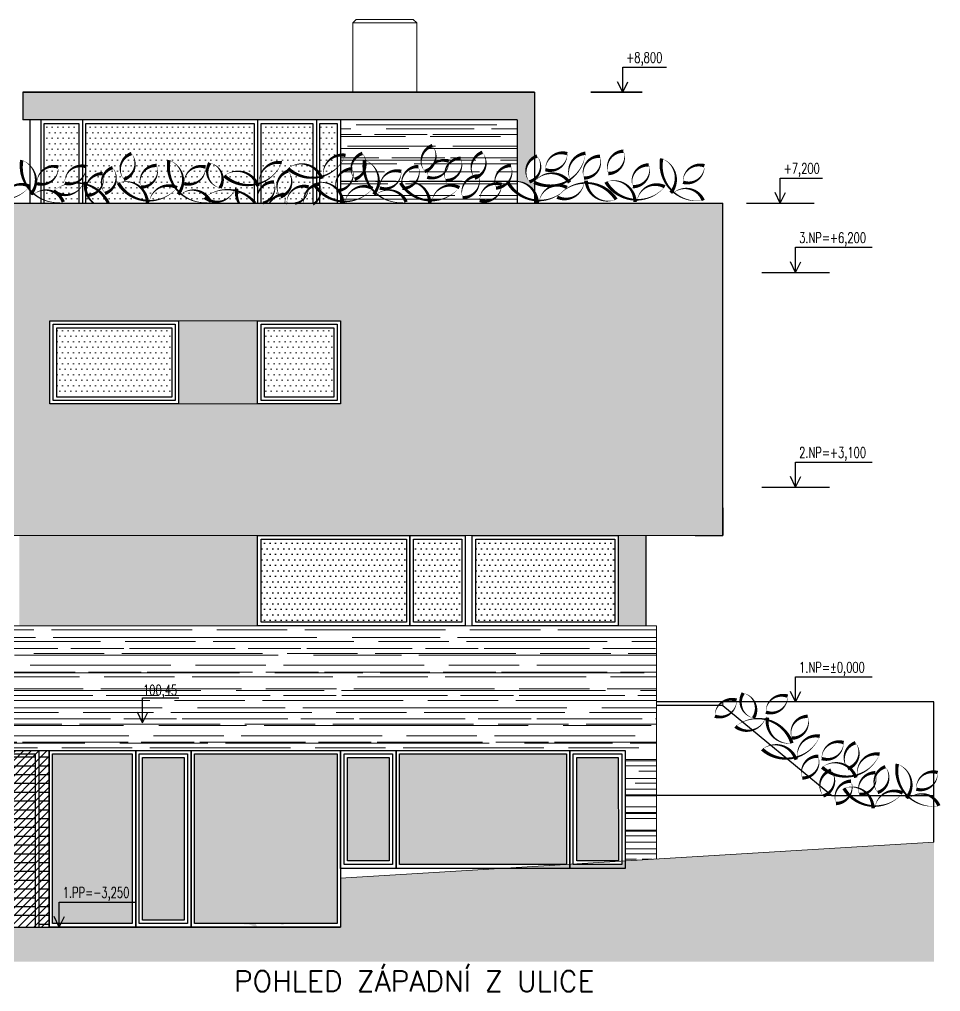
# Model space of a CAD drawing. Header units: metres. Extents: x -442 to 316, y -503 to 125.
# Drawn here: x 108.95 to 122.26, y -82.08 to -68.05 of the extents above; entities that cross this region are included whole.
import ezdxf

# ---------------------------------------------------------------- set-up
doc = ezdxf.new("R2010")
doc.units = ezdxf.units.M
for name, color, linetype in [('FIGURE_SAGOME', 252, 'Continuous'), ('popis', 6, 'Continuous'), ('SRAFA', 251, 'Continuous'), ('srafa zdivo', 251, 'Continuous'), ('SRAFY', 3, 'Continuous'), ('zariz.predmety', 203, 'Continuous'), ('ZDIVO', 1, 'Continuous')]:
    doc.layers.add(name, color=color, linetype=linetype)
doc.layers.add('Standard', color=7, linetype='Continuous', lineweight=25)
doc.styles.add('ROMANS', font='romans.shx', dxfattribs={"width": 0.7})
pattern_1 = [(0, (252.01669, 140.37675), (0, 0.127), [])]

msp = doc.modelspace()

# ---------------------------------------------------------------- hatches: boundary and pattern name
at = {"layer": 'FIGURE_SAGOME', "linetype": 'Continuous'}
h = msp.add_hatch(color=256, dxfattribs=at)
h.paths.add_polyline_path([(112.428611, -80.289448), (112.409734, -80.253464), (112.389936, -80.26965), (112.376406, -80.288563), (112.369216, -80.309247), (112.365604, -80.332657), (112.36741, -80.38125), (112.378212, -80.433456), (112.390821, -80.488353), (112.398011, -80.544135), (112.394434, -80.598147), (112.373714, -80.649431), (112.362027, -80.771834), (112.344035, -80.89962), (112.339537, -80.963549), (112.343114, -81.025635), (112.357529, -81.085031), (112.369216, -81.113825), (112.385402, -81.141734), (112.344035, -81.144426), (112.304438, -81.129125), (112.260343, -81.11471), (112.23424, -81.112939), (112.205411, -81.118323), (112.038028, -80.265152), (112.02634, -80.233666), (112.008348, -80.208484), (111.980439, -80.187765), (111.941728, -80.169773), (111.869759, -80.193184), (111.861649, -80.207563), (111.84752, -80.243655), (111.809443, -80.253464), (111.844542, -80.102267), (111.867953, -80.02488), (111.896747, -79.949264), (111.930925, -79.875489), (111.971443, -79.806177), (112.01915, -79.743205), (112.073126, -79.689193), (112.117221, -79.67028), (112.169426, -79.641486), (112.169426, -79.402099), (112.218019, -79.365194), (112.252233, -79.386799), (112.269339, -79.416514), (112.272916, -79.451613), (112.269339, -79.49121), (112.254924, -79.574901), (112.254924, -79.615383), (112.265727, -79.653209), (112.301711, -79.665782), (112.331426, -79.68381), (112.375521, -79.731482), (112.412426, -79.788185), (112.458327, -79.845774), (112.517722, -79.800794), (112.5672, -79.742284), (112.600492, -79.671201), (112.613101, -79.592893), (112.613101, -79.567711), (112.606797, -79.546992), (112.578923, -79.512814), (112.54471, -79.482214), (112.518607, -79.448886), (112.542018, -79.353506), (112.613101, -79.341819), (112.634706, -79.367921), (112.650006, -79.406597), (112.664421, -79.451613), (112.68599, -79.498399), (112.769717, -79.545186), (112.829997, -79.517312), (112.884895, -79.482214), (112.933487, -79.433621), (112.973084, -79.365194), (112.977582, -79.318408), (112.974005, -79.271621), (112.957784, -79.175321), (112.951479, -79.126729), (112.951479, -79.079907), (112.961396, -79.034926), (112.985693, -78.993523), (113.014487, -79.1591), (113.026175, -79.242827), (113.030673, -79.327404), (113.024404, -79.411095), (113.005491, -79.493901), (112.969507, -79.574901), (112.913689, -79.653209), (113.081993, -80.122065), (113.0334, -80.145476), (113.009989, -81.045434), (112.926298, -81.058042), (112.902001, -80.398357), (112.853408, -80.373175), (112.829997, -80.385748), (112.769717, -81.118323), (112.745846, -81.120715), (112.68599, -81.093141), (112.721089, -80.860023), (112.732812, -80.614333), (112.727393, -80.488353), (112.71482, -80.362373), (112.692294, -80.235472), (112.661694, -80.109457), (112.659923, -80.057287), (112.650891, -79.998777), (112.64101, -79.969983), (112.626595, -79.94388), (112.605026, -79.92139), (112.578002, -79.905169), (112.505999, -79.929465), (112.496117, -79.935769), (112.4862, -79.951991), (112.458327, -80.001469), (112.472706, -80.091465), (112.479931, -80.18146), (112.476319, -80.271456), (112.458327, -80.361452), (112.444833, -80.346152), (112.437607, -80.32097)])
h.paths.add_polyline_path([(112.265727, -80.578348), (112.28641, -80.601759), (112.297213, -80.635937), (112.301711, -80.721435), (112.296327, -80.791632), (112.294521, -80.860944), (112.290023, -80.932027), (112.278335, -81.009414), (112.218019, -80.578348), (112.242316, -80.56574)], flags=16)
at = {"layer": 'SRAFA', "linetype": 'Continuous'}
h = msp.add_hatch(dxfattribs=at)
h.set_pattern_fill('LINE,_O', color=256, scale=0.04)
h.set_pattern_definition(pattern_1)
h.paths.add_polyline_path([(103.583033, -78.654917), (103.583033, -81.049402), (109.183033, -81.049402), (109.183033, -78.654917)])
h = msp.add_hatch(dxfattribs=at)
h.set_pattern_fill('LINE,_O', color=256, scale=0.04)
h.set_pattern_definition(pattern_1)
h.paths.add_polyline_path([(109.383033, -78.604917), (109.233033, -78.604917), (109.233033, -81.154917), (109.383033, -81.154917)])
for points in [[(117.703033, -80.199957), (117.703033, -80.308262), (116.903033, -80.308262), (115.91854, -80.308262), (113.593033, -80.449402), (113.593033, -80.654917), (122.160874, -80.654917), (122.160874, -80.449402), (122.160874, -79.929402)], [(116.903033, -80.248511), (116.853519, -80.251516), (116.853519, -80.252903), (116.83066, -80.252903), (115.91854, -80.308262), (116.903033, -80.308262)], [(117.703033, -80.199957), (117.653507, -80.202963), (117.653522, -80.252903), (116.953033, -80.252903), (116.953033, -80.245476), (116.903033, -80.248511), (116.903033, -80.308262), (117.703033, -80.308262)], [(122.160874, -80.654917), (113.593033, -80.654917), (113.593033, -81.154917), (103.143033, -81.154917), (103.143033, -80.654917), (100.637587, -80.654917), (100.637587, -81.654972), (122.160874, -81.654972)]]:
    msp.add_hatch(color=256, dxfattribs=at).paths.add_polyline_path(points)
at = {"layer": 'SRAFY', "linetype": 'Continuous', "lineweight": 0}
for points in [[(116.393096, -69.104917), (109.003096, -69.104917), (109.003096, -69.504917), (112.393096, -69.504917), (113.243096, -69.504917), (116.143096, -69.504917), (116.143096, -70.392279, -0.253160298), (116.393096, -70.552116), (116.393096, -70.409013, -0.003121815), (116.387214, -70.406259, -0.007979701), (116.393096, -70.398231), (116.393096, -70.359522, -0.088435865), (116.319935, -70.39943, -0.467275784), (116.393096, -70.042604)], [(112.3929, -72.404917), (111.2529, -72.404917), (111.2529, -73.604917), (112.3929, -73.604917)], [(108.953033, -75.504917), (108.953033, -76.804917), (112.393033, -76.804917), (112.393033, -75.504917)], [(118.003033, -75.504917), (117.603033, -75.504917), (117.603033, -76.804917), (118.003033, -76.804917)]]:
    msp.add_hatch(color=252, dxfattribs=at).paths.add_polyline_path(points)
h = msp.add_hatch(dxfattribs=at)
h.set_pattern_fill('DOTS', color=256, scale=0.05, style=0)
h.set_pattern_definition([(0, (0.01006, 3e-14), (0.0396875, 0.079375), [0, -0.079375])])
h.paths.add_polyline_path([(109.813096, -69.554917), (109.313033, -69.554917), (109.313033, -70.704917), (109.813096, -70.704917)])
h = msp.add_hatch(dxfattribs=at)
h.set_pattern_fill('DOTS', color=256, scale=0.05, style=0)
h.paths.add_polyline_path([(112.343096, -69.554917), (109.903033, -69.554917), (109.903033, -70.704917), (112.343096, -70.704917)])
h = msp.add_hatch(dxfattribs=at)
h.set_pattern_fill('DOTS', color=256, scale=0.05, style=0)
h.paths.add_polyline_path([(113.193096, -69.554917), (112.443034, -69.554917), (112.443034, -70.704917), (113.193096, -70.704917)])
h = msp.add_hatch(dxfattribs=at)
h.set_pattern_fill('DOTS', color=256, scale=0.05, style=0)
h.paths.add_polyline_path([(113.543033, -69.554917), (113.293033, -69.554917), (113.293033, -70.704917), (113.543033, -70.704917)])
h = msp.add_hatch(dxfattribs=at)
h.set_pattern_fill('AR-RROOF', color=256, scale=0.01, style=0)
h.set_pattern_definition([(0, (0, 217.64193), (0.5588, 0.254), [3.81, -0.508, 1.27, -0.254]), (0, (0.33782, 217.76893), (-0.254, 0.33782), [0.762, -0.08382, 1.524, -0.1905]), (0, (0.127, 217.85783), (1.3208, 0.17018), [2.032, -0.3556, 1.016, -0.254])])
h.paths.add_polyline_path([(113.593033, -69.504917), (116.143096, -69.504917), (116.143096, -70.704917), (113.593033, -70.704917)])
h = msp.add_hatch(dxfattribs=at)
h.set_pattern_fill('DOTS', color=256, scale=0.05, style=0)
h.set_pattern_definition([(0, (40.16283, -124.220385), (0.0396875, 0.079375), [0, -0.079375])])
h.paths.add_polyline_path([(109.493033, -72.504917), (109.493033, -73.504917), (111.1529, -73.504917), (111.1529, -72.504917)])
h = msp.add_hatch(dxfattribs=at)
h.set_pattern_fill('DOTS', color=256, scale=0.05, style=0)
h.set_pattern_definition([(0, (42.50283, -124.220385), (0.0396875, 0.079375), [0, -0.079375])])
h.paths.add_polyline_path([(112.4929, -73.504917), (113.4929, -73.504917), (113.4929, -72.504917), (112.4929, -72.504917)])
at = {"layer": 'SRAFY', "linetype": 'Continuous'}
h = msp.add_hatch(dxfattribs=at)
h.set_pattern_fill('DOTS', color=256, scale=0.05, style=0)
h.set_pattern_definition([(0, (222.03104, 140.12675), (0.0396875, 0.079375), [0, -0.079375])])
h.paths.add_polyline_path([(112.443033, -76.754917), (114.543033, -76.754917), (114.543033, -75.554917), (112.443033, -75.554917)])
h.paths.add_polyline_path([(114.643033, -76.754917), (115.343033, -76.754917), (115.343033, -75.554917), (114.643033, -75.554917)])
h.paths.add_polyline_path([(115.543033, -76.754917), (117.553033, -76.754917), (117.553033, -75.554917), (115.543033, -75.554917)])
at = {"layer": 'SRAFY', "linetype": 'Continuous', "lineweight": 0}
h = msp.add_hatch(dxfattribs=at)
h.set_pattern_fill('AR-RROOF', color=256, scale=0.01, style=0)
h.set_pattern_definition([(0, (116.50168, -124.22038), (0.5588, 0.254), [3.81, -0.508, 1.27, -0.254]), (0, (116.8395, -124.0934), (-0.254, 0.33782), [0.762, -0.08382, 1.524, -0.1905]), (0, (116.62868, -124.00448), (1.3208, 0.17018), [2.032, -0.3556, 1.016, -0.254])])
h.paths.add_polyline_path([(103.383033, -76.804917), (103.143033, -76.804917), (103.143033, -80.649402), (103.143033, -81.154917), (103.533033, -81.154917), (103.533033, -78.604917), (117.703033, -78.604917), (117.703033, -80.199957), (118.153033, -80.172646), (118.153033, -76.804917), (118.003033, -76.804917), (117.603033, -76.804917), (115.493033, -76.804917), (115.393033, -76.804917), (114.593033, -76.804917), (112.393033, -76.804917)])
h.paths.add_polyline_path([(110.700431, -77.621224), (111.280431, -77.621224), (111.280431, -77.874795), (110.700431, -77.874795)], flags=24)
at = {"layer": 'SRAFY', "linetype": 'Continuous'}
h = msp.add_hatch(dxfattribs=at)
h.set_pattern_fill('DOTS', color=256, scale=0.05, style=0)
h.set_pattern_definition([(0, (252.01669, 139.97675), (0.0396875, 0.079375), [0, -0.079375])])
h.paths.add_polyline_path([(109.433033, -78.654917), (110.583033, -78.654917), (110.583033, -81.104917), (109.433033, -81.104917)])
h.paths.add_polyline_path([(110.733033, -78.704917), (111.333033, -78.704917), (111.334009, -81.054917), (110.732493, -81.054917)])
h.paths.add_polyline_path([(111.483033, -78.654917), (113.543033, -78.654917), (113.543522, -81.104917), (111.482493, -81.104917)])
h.paths.add_polyline_path([(113.693033, -78.704917), (114.293033, -78.704917), (114.294011, -80.197544), (113.693033, -80.197544)])
h.paths.add_polyline_path([(114.443033, -78.654917), (116.853033, -78.654917), (116.853519, -80.252903), (114.442493, -80.252958)])
h.paths.add_polyline_path([(117.003033, -78.704917), (117.603033, -78.704917), (117.604004, -80.197544), (117.003033, -80.197544)])
at = {"layer": 'ZDIVO', "linetype": 'Continuous', "lineweight": 0}
h = msp.add_hatch(color=35, dxfattribs=at)
h.paths.add_polyline_path([(108.143033, -70.704917), (119.113033, -70.704917), (119.113033, -75.504917), (108.143033, -75.504917)])
h.paths.add_polyline_path([(109.393033, -72.404917), (113.5929, -72.404917), (113.5929, -73.604917), (109.393033, -73.604917)], flags=16)
h = msp.add_hatch(dxfattribs=at)
h.set_pattern_fill('ANSI31', color=256, scale=0.025, style=0)
h.set_pattern_definition([(45, (222.03104, 140.37675), (-0.0561266, 0.0561266), [])])
h.paths.add_polyline_path([(109.383033, -78.604917), (103.533033, -78.604917), (103.533033, -81.154917), (109.383033, -81.154917)])

# ---------------------------------------------------------------- linework, layer by layer
at = {"layer": 'SRAFA', "linetype": 'Continuous', "lineweight": 0, "ltscale": 20}
for p, q in [((113.769208, -68.104917), (113.819208, -68.054917)), ((113.769208, -68.104917), (113.769208, -69.104917)), ((114.691526, -68.104917), (113.769208, -68.104917)), ((114.641526, -68.054917), (113.819208, -68.054917)), ((114.332514, -68.104917), (113.819208, -68.104917)), ((114.641526, -68.104917), (114.441526, -68.104917)), ((114.641526, -68.054917), (114.691526, -68.104917)), ((114.691526, -68.104917), (114.691526, -69.104917)), ((119.113033, -77.954917), (119.113033, -77.904917))]:
    msp.add_line(p, q, dxfattribs=at)
at = {"layer": 'srafa zdivo', "color": 8, "linetype": 'Continuous', "lineweight": 0}
for p, q in [((115.393033, -75.504917), (115.493033, -75.504917)), ((115.393033, -76.804917), (115.493033, -76.804917))]:
    msp.add_line(p, q, dxfattribs=at)
at = {"layer": 'SRAFY', "linetype": 'Continuous'}
for p, q in [((117.66747, -69.104917), (117.66747, -68.743764)), ((117.66747, -68.743764), (118.298596, -68.743764)), ((117.66747, -69.104917), (117.592969, -68.953683)), ((117.66747, -69.104917), (117.741972, -68.953683)), ((109.003096, -69.104917), (115.193033, -69.104917)), ((109.003096, -69.104917), (109.003096, -69.504917)), ((115.193033, -69.104917), (116.393096, -69.104917)), ((116.393096, -69.104917), (116.393096, -70.704917)), ((117.206104, -69.104917), (117.947451, -69.104917)), ((112.393096, -69.504917), (109.003096, -69.504917)), ((109.103096, -69.504917), (109.103096, -70.704917)), ((109.263096, -69.504917), (109.263096, -70.704917)), ((109.863096, -69.504917), (109.863096, -70.704917)), ((109.863096, -69.504917), (109.863096, -70.704917)), ((112.393034, -69.504917), (112.393034, -70.704917)), ((113.243096, -69.504917), (112.393034, -69.504917)), ((116.143096, -69.504917), (113.243033, -69.504917)), ((113.243096, -69.504917), (113.243096, -70.704917)), ((113.593033, -69.504917), (113.593033, -70.704917)), ((116.143096, -69.504917), (116.143096, -70.704917)), ((119.942211, -70.704917), (119.942211, -70.343764)), ((119.942211, -70.343764), (120.553826, -70.343764)), ((119.942211, -70.704917), (119.867709, -70.553683)), ((119.942211, -70.704917), (120.016712, -70.553683)), ((108.143033, -70.704917), (119.113033, -70.704917)), ((119.452388, -70.704917), (120.432034, -70.704917)), ((120.164493, -71.704917), (120.164493, -71.343764)), ((120.164493, -71.343764), (121.267771, -71.343764)), ((120.164493, -71.704917), (120.089991, -71.553683)), ((120.164493, -71.704917), (120.238995, -71.553683)), ((119.67467, -71.704917), (120.654316, -71.704917)), ((120.164493, -74.804917), (120.164493, -74.443764)), ((120.164493, -74.443764), (121.267771, -74.443764)), ((120.164493, -74.804917), (120.089991, -74.653683)), ((120.164493, -74.804917), (120.238995, -74.653683)), ((119.67467, -74.804917), (120.654316, -74.804917)), ((119.113033, -75.104917), (119.113033, -75.504917)), ((118.003033, -75.504917), (118.003033, -76.804917)), ((120.164493, -77.904917), (120.164493, -77.543764)), ((120.164493, -77.543764), (121.267771, -77.543764)), ((110.731829, -78.204917), (110.731829, -77.846488)), ((110.731829, -77.846488), (111.257544, -77.846488)), ((120.164493, -77.904917), (120.089991, -77.753683)), ((120.164493, -77.904917), (120.238995, -77.753683)), ((122.160874, -77.904917), (118.153033, -77.904917)), ((119.113033, -77.954917), (118.153033, -77.954917)), ((119.113033, -77.954917), (120.689037, -79.254917)), ((122.160874, -79.929402), (122.160874, -77.904917)), ((110.731829, -78.204917), (110.657328, -78.053683)), ((110.731829, -78.204917), (110.806331, -78.053683)), ((103.533033, -78.604917), (117.703033, -78.604917)), ((103.583033, -78.654917), (109.183033, -78.654917)), ((109.183033, -78.654917), (109.183033, -81.154917)), ((109.233033, -78.604917), (109.233033, -81.154917)), ((109.383033, -78.604917), (109.383033, -81.154917)), ((117.703033, -78.604917), (117.703033, -80.305052)), ((120.689037, -79.254917), (118.153033, -79.254917)), ((120.689037, -79.254917), (122.160874, -79.254917)), ((109.529071, -81.154917), (109.529071, -80.793764)), ((109.529071, -80.793764), (110.632349, -80.793764)), ((109.529071, -81.154917), (109.454569, -81.003683)), ((109.529071, -81.154917), (109.603573, -81.003683))]:
    msp.add_line(p, q, dxfattribs=at)
at = {"layer": 'SRAFY', "linetype": 'Continuous', "lineweight": 0}
for p, q in [((115.193033, -70.704917), (108.143033, -70.704917)), ((108.369677, -75.504917), (119.113033, -75.504917))]:
    msp.add_line(p, q, dxfattribs=at)
at = {"layer": 'SRAFY', "color": 252, "linetype": 'Continuous', "lineweight": 0}
for p, q in [((111.2529, -72.404917), (112.3929, -72.404917)), ((112.3929, -73.604917), (111.2529, -73.604917))]:
    msp.add_line(p, q, dxfattribs=at)
at = {"layer": 'SRAFY', "linetype": 'Continuous'}
for points in [[(116.393096, -69.104917), (109.003096, -69.104917)], [(117.947451, -69.104917), (117.206104, -69.104917)], [(109.313033, -70.704917), (109.313033, -69.554917), (109.813096, -69.554917), (109.813096, -70.704917)], [(112.393096, -69.504917), (109.863096, -69.504917)], [(109.913096, -70.704917), (109.913096, -69.554917), (112.343096, -69.554917), (112.343096, -70.704917)], [(113.243096, -69.504917), (112.393034, -69.504917)], [(112.443034, -70.704917), (112.443034, -69.554917), (113.193096, -69.554917), (113.193096, -70.704917)], [(113.593033, -69.504917), (113.243033, -69.504917)], [(113.293033, -70.704917), (113.293033, -69.554917), (113.543033, -69.554917), (113.543033, -70.704917)], [(118.713033, -75.504917), (119.113033, -75.504917), (119.113033, -70.704917)], [(109.443033, -73.554917), (109.443033, -72.454917), (111.2029, -72.454917), (111.2029, -73.554917), (109.443033, -73.554917)], [(109.493033, -73.504917), (109.493033, -72.504917), (111.1529, -72.504917), (111.1529, -73.504917), (109.493033, -73.504917)], [(112.4429, -73.554917), (112.4429, -72.454917), (113.5429, -72.454917), (113.5429, -73.554917), (112.4429, -73.554917)], [(112.4929, -73.504917), (112.4929, -72.504917), (113.4929, -72.504917), (113.4929, -73.504917), (112.4929, -73.504917)]]:
    msp.add_lwpolyline(points, dxfattribs=at)
for points in [[(109.393033, -73.604917), (109.393033, -72.404917), (111.2529, -72.404917), (111.2529, -73.604917)], [(112.3929, -73.604917), (112.3929, -72.404917), (113.5929, -72.404917), (113.5929, -73.604917)], [(112.393033, -75.504917), (114.593033, -75.504917), (114.593033, -76.804917), (112.393033, -76.804917)], [(112.443033, -75.554917), (114.543033, -75.554917), (114.543033, -76.754917), (112.443033, -76.754917)], [(114.593033, -75.504917), (115.393033, -75.504917), (115.393033, -76.804917), (114.593033, -76.804917)], [(114.643033, -75.554917), (115.343033, -75.554917), (115.343033, -76.754917), (114.643033, -76.754917)], [(115.493033, -75.504917), (117.603033, -75.504917), (117.603033, -76.804917), (115.493033, -76.804917)], [(115.543033, -75.554917), (117.553033, -75.554917), (117.553033, -76.754917), (115.543033, -76.754917)], [(109.383033, -78.604917), (110.633033, -78.604917), (110.633033, -81.154917), (109.383033, -81.154917)], [(109.433033, -78.654917), (110.583033, -78.654917), (110.583033, -81.104917), (109.433033, -81.104917)], [(110.633033, -78.604917), (111.433033, -78.604917), (111.433033, -81.154917), (110.633033, -81.154917)], [(110.683033, -78.654917), (111.383033, -78.654917), (111.383522, -81.104917), (110.683033, -81.104917)], [(110.733033, -78.704917), (111.333033, -78.704917), (111.334009, -81.054917), (110.732493, -81.054917)], [(111.433033, -78.604917), (113.593033, -78.604917), (113.593033, -81.154917), (111.433033, -81.154917)], [(111.483033, -78.654917), (113.543033, -78.654917), (113.543522, -81.104917), (111.482493, -81.104917)], [(113.593033, -78.604917), (114.393033, -78.604917), (114.393033, -80.308262), (113.593033, -80.308262)], [(113.643033, -78.654917), (114.343033, -78.654917), (114.343522, -80.252903), (113.643033, -80.252903)], [(113.693033, -78.704917), (114.293033, -78.704917), (114.294011, -80.197544), (113.693033, -80.197544)], [(114.393033, -78.604917), (116.903033, -78.604917), (116.903033, -80.308262), (114.393033, -80.308262)], [(114.443033, -78.654917), (116.853033, -78.654917), (116.853519, -80.252903), (114.442493, -80.252958)], [(116.903033, -78.604917), (117.703033, -78.604917), (117.703033, -80.308262), (116.903033, -80.308262)], [(116.953033, -78.654917), (117.653033, -78.654917), (117.653522, -80.252903), (116.953033, -80.252903)], [(117.003033, -78.704917), (117.603033, -78.704917), (117.604004, -80.197544), (117.003033, -80.197544)]]:
    msp.add_lwpolyline(points, close=True, dxfattribs=at)
at = {"layer": 'zariz.predmety', "color": 253, "linetype": 'Continuous', "ltscale": 0.001}
for points in [[(114.80774, -70.248826, 0, 0, -0.520567051), (114.80774, -70.248826, 0, 0.05, -0.520567051), (114.91819, -69.875854, 0, 0.05, -0.520567051), (114.80774, -70.248826, 0.05, 0.05, 0)], [(110.462096, -70.363465, 0, 0, -0.520567051), (110.462096, -70.363465, 0, 0.05, -0.520567051), (110.572546, -69.990493, 0, 0.05, -0.520567051), (110.462096, -70.363465, 0.05, 0.05, 0)], [(112.832659, -70.20525, 0, 0, -0.520567051), (112.832659, -70.20525, 0, 0.05, -0.520567051), (113.321022, -70.355081, 0, 0.05, -0.520567051), (113.344123, -70.333401, 0, 0.05, -0.520567051), (113.663495, -70.016306, 0, 0.05, -0.520567051), (112.832659, -70.20525, 0.05, 0.05, 0)], [(113.796526, -70.361182, 0, 0, -0.520567051), (113.796526, -70.361182, 0, 0.05, -0.520567051), (113.906975, -69.98821, 0, 0.05, -0.520567051), (113.796526, -70.361182, 0.05, 0.05, 0)], [(115.530319, -70.34574, 0, 0, -0.520567051), (115.530319, -70.34574, 0, 0.05, -0.520567051), (115.640769, -69.972767, 0, 0.05, -0.520567051), (115.530319, -70.34574, 0.05, 0.05, 0)], [(116.319935, -70.39943, 0, 0, -0.520567051), (116.319935, -70.39943, 0, 0.05, -0.520567051), (116.430385, -70.026458, 0, 0.05, -0.520567051), (116.319935, -70.39943, 0.05, 0.05, 0)], [(116.387214, -70.406259, 0, 0, -0.520567051), (116.387214, -70.406259, 0, 0.05, -0.520567051), (116.898037, -70.409061, 0, 0.05, -0.520567051), (116.913914, -70.381645, 0, 0.05, -0.520567051), (117.128406, -69.985994, 0, 0.05, -0.520567051), (116.387214, -70.406259, 0.05, 0.05, 0)], [(116.551491, -70.222777, 0, 0, -0.520567051), (116.551491, -70.222777, 0, 0.05, -0.520567051), (116.864964, -69.992468, 0, 0.05, -0.520567051), (116.551491, -70.222777, 0.05, 0.05, 0)], [(117.107022, -70.343703, 0, 0, -0.520567051), (117.107022, -70.343703, 0, 0.05, -0.520567051), (117.336967, -70.029963, 0, 0.05, -0.520567051), (117.107022, -70.343703, 0.05, 0.05, 0)], [(117.460574, -70.279084, 0, 0, -0.520567051), (117.460574, -70.279084, 0, 0.05, -0.520567051), (117.677825, -69.956424, 0, 0.05, -0.520567051), (117.460574, -70.279084, 0.05, 0.05, 0)], [(108.987746, -70.085139, 0, 0, -0.520567051), (108.987746, -70.085139, 0, 0.05, -0.520567051), (109.11907, -70.5788, 0, 0.05, -0.520567051), (109.149692, -70.586928, 0, 0.05, -0.520567051), (109.58776, -70.690095, 0, 0.05, -0.520567051), (108.987746, -70.085139, 0.05, 0.05, 0)], [(109.207945, -70.423376, 0, 0, -0.520567051), (109.207945, -70.423376, 0, 0.05, -0.520567051), (109.51566, -70.185427, 0, 0.05, -0.520567051), (109.207945, -70.423376, 0.05, 0.05, 0)], [(109.60832, -70.417268, 0, 0, -0.520567051), (109.60832, -70.417268, 0, 0.05, -0.520567051), (109.916034, -70.179319, 0, 0.05, -0.520567051), (109.60832, -70.417268, 0.05, 0.05, 0)], [(110.707015, -70.475813, 0, 0, -0.520567051), (110.707015, -70.475813, 0, 0.05, -0.520567051), (110.936959, -70.162072, 0, 0.05, -0.520567051), (110.707015, -70.475813, 0.05, 0.05, 0)], [(111.113535, -70.085139, 0, 0, -0.520567051), (111.113535, -70.085139, 0, 0.05, -0.520567051), (111.244859, -70.5788, 0, 0.05, -0.520567051), (111.27548, -70.586928, 0, 0.05, -0.520567051), (111.713548, -70.690095, 0, 0.05, -0.520567051), (111.113535, -70.085139, 0.05, 0.05, 0)], [(111.333734, -70.423376, 0, 0, -0.520567051), (111.333734, -70.423376, 0, 0.05, -0.520567051), (111.641448, -70.185427, 0, 0.05, -0.520567051), (111.333734, -70.423376, 0.05, 0.05, 0)], [(111.703441, -70.125879, 0, 0, -0.520567051), (111.703441, -70.125879, 0, 0.05, -0.520567051), (111.851105, -70.485744, 0, 0.05, -0.520567051), (111.703441, -70.125879, 0.05, 0.05, 0)], [(111.91165, -70.311585, 0, 0, -0.520567051), (111.91165, -70.311585, 0, 0.05, -0.520567051), (112.400013, -70.461416, 0, 0.05, -0.520567051), (112.423114, -70.439736, 0, 0.05, -0.520567051), (112.742486, -70.122641, 0, 0.05, -0.520567051), (111.91165, -70.311585, 0.05, 0.05, 0)], [(113.939018, -70.085139, 0, 0, -0.520567051), (113.939018, -70.085139, 0, 0.05, -0.520567051), (114.070342, -70.5788, 0, 0.05, -0.520567051), (114.100963, -70.586928, 0, 0.05, -0.520567051), (114.539031, -70.690095, 0, 0.05, -0.520567051), (113.939018, -70.085139, 0.05, 0.05, 0)], [(114.843237, -70.330979, 0, 0, -0.520567051), (114.843237, -70.330979, 0, 0.05, -0.520567051), (115.156711, -70.10067, 0, 0.05, -0.520567051), (114.843237, -70.330979, 0.05, 0.05, 0)], [(115.110991, -70.380545, 0, 0, -0.520567051), (115.110991, -70.380545, 0, 0.05, -0.520567051), (115.328242, -70.057885, 0, 0.05, -0.520567051), (115.110991, -70.380545, 0.05, 0.05, 0)], [(115.834582, -70.487229, 0, 0, -0.520567051), (115.834582, -70.487229, 0, 0.05, -0.520567051), (116.051833, -70.164569, 0, 0.05, -0.520567051), (115.834582, -70.487229, 0.05, 0.05, 0)], [(117.812969, -70.468435, 0, 0, -0.520567051), (117.812969, -70.468435, 0, 0.05, -0.520567051), (118.042913, -70.154694, 0, 0.05, -0.520567051), (117.812969, -70.468435, 0.05, 0.05, 0)], [(118.229305, -70.062242, 0, 0, -0.520567051), (118.229305, -70.062242, 0, 0.05, -0.520567051), (118.360629, -70.555903, 0, 0.05, -0.520567051), (118.391251, -70.56403, 0, 0.05, -0.520567051), (118.829319, -70.667198, 0, 0.05, -0.520567051), (118.229305, -70.062242, 0.05, 0.05, 0)], [(118.538121, -70.404284, 0, 0, -0.520567051), (118.538121, -70.404284, 0, 0.05, -0.520567051), (118.845836, -70.166335, 0, 0.05, -0.520567051), (118.538121, -70.404284, 0.05, 0.05, 0)], [(109.925513, -70.593931, 0, 0, -0.520567051), (109.925513, -70.593931, 0, 0.05, -0.520567051), (110.155457, -70.280191, 0, 0.05, -0.520567051), (109.925513, -70.593931, 0.05, 0.05, 0)], [(110.18954, -70.566273, 0, 0, -0.520567051), (110.18954, -70.566273, 0, 0.05, -0.520567051), (110.29999, -70.193301, 0, 0.05, -0.520567051), (110.18954, -70.566273, 0.05, 0.05, 0)], [(112.724805, -70.615195, 0, 0, -0.520567051), (112.724805, -70.615195, 0, 0.05, -0.520567051), (112.835255, -70.242222, 0, 0.05, -0.520567051), (112.724805, -70.615195, 0.05, 0.05, 0)], [(113.532498, -70.524735, 0, 0, -0.520567051), (113.532498, -70.524735, 0, 0.05, -0.520567051), (113.762443, -70.210994, 0, 0.05, -0.520567051), (113.532498, -70.524735, 0.05, 0.05, 0)], [(114.159217, -70.486919, 0, 0, -0.520567051), (114.159217, -70.486919, 0, 0.05, -0.520567051), (114.466932, -70.24897, 0, 0.05, -0.520567051), (114.159217, -70.486919, 0.05, 0.05, 0)], [(114.48639, -70.491793, 0, 0, -0.520567051), (114.48639, -70.491793, 0, 0.05, -0.520567051), (114.716334, -70.178053, 0, 0.05, -0.520567051), (114.48639, -70.491793, 0.05, 0.05, 0)], [(115.354811, -70.626085, 0, 0, -0.520567051), (115.354811, -70.626085, 0, 0.05, -0.520567051), (115.584756, -70.312344, 0, 0.05, -0.520567051), (115.354811, -70.626085, 0.05, 0.05, 0)], [(108.254457, -70.396299, 0, 0, -0.520567051), (108.254457, -70.396299, 0, 0.05, -0.520567051), (108.675378, -70.685734, 0, 0.05, -0.520567051), (108.70392, -70.671982, 0, 0.05, -0.520567051), (109.103708, -70.465302, 0, 0.05, -0.520567051), (108.254457, -70.396299, 0.05, 0.05, 0)], [(110.380246, -70.414738, 0, 0, -0.520567051), (110.380246, -70.414738, 0, 0.05, -0.520567051), (110.801167, -70.704173, 0, 0.05, -0.520567051), (110.829708, -70.690421, 0, 0.05, -0.520567051), (111.229496, -70.483741, 0, 0.05, -0.520567051), (110.380246, -70.414738, 0.05, 0.05, 0)], [(113.205729, -70.425677, 0, 0, -0.520567051), (113.205729, -70.425677, 0, 0.05, -0.520567051), (113.62665, -70.715112, 0, 0.05, -0.520567051), (113.655191, -70.70136, 0, 0.05, -0.520567051), (114.054979, -70.49468, 0, 0.05, -0.520567051), (113.205729, -70.425677, 0.05, 0.05, 0)], [(114.458257, -70.412705, 0, 0, -0.520567051), (114.458257, -70.412705, 0, 0.05, -0.520567051), (114.879178, -70.70214, 0, 0.05, -0.520567051), (114.90772, -70.688389, 0, 0.05, -0.520567051), (115.307508, -70.481708, 0, 0.05, -0.520567051), (114.458257, -70.412705, 0.05, 0.05, 0)], [(115.602998, -70.666591, 0, 0, -0.520567051), (115.602998, -70.666591, 0, 0.05, -0.520567051), (115.916471, -70.436282, 0, 0.05, -0.520567051), (115.602998, -70.666591, 0.05, 0.05, 0)], [(116.011243, -70.411171, 0, 0, -0.520567051), (116.011243, -70.411171, 0, 0.05, -0.520567051), (116.432164, -70.700606, 0, 0.05, -0.520567051), (116.460705, -70.686854, 0, 0.05, -0.520567051), (116.860493, -70.480174, 0, 0.05, -0.520567051), (116.011243, -70.411171, 0.05, 0.05, 0)], [(117.571674, -70.652949, 0, 0, -0.520567051), (117.571674, -70.652949, 0, 0.05, -0.520567051), (117.138912, -70.381537, 0, 0.05, -0.520567051), (117.110977, -70.396481, 0, 0.05, -0.520567051), (116.720268, -70.619851, 0, 0.05, -0.520567051), (117.571674, -70.652949, 0.05, 0.05, 0)], [(117.424022, -70.400818, 0, 0, -0.520567051), (117.424022, -70.400818, 0, 0.05, -0.520567051), (117.844944, -70.690253, 0, 0.05, -0.520567051), (117.873485, -70.676501, 0, 0.05, -0.520567051), (118.273273, -70.469821, 0, 0.05, -0.520567051), (117.424022, -70.400818, 0.05, 0.05, 0)], [(118.99796, -78.110284, 0, 0, -0.520567051), (118.99796, -78.110284, 0, 0.05, -0.520567051), (119.311433, -77.879975, 0, 0.05, -0.520567051), (118.99796, -78.110284, 0.05, 0.05, 0)], [(119.407277, -77.777393, 0, 0, -0.520567051), (119.407277, -77.777393, 0, 0.05, -0.520567051), (119.554941, -78.137259, 0, 0.05, -0.520567051), (119.407277, -77.777393, 0.05, 0.05, 0)], [(119.735291, -78.052199, 0, 0, -0.520567051), (119.735291, -78.052199, 0, 0.05, -0.520567051), (120.048764, -77.82189, 0, 0.05, -0.520567051), (119.735291, -78.052199, 0.05, 0.05, 0)], [(120.111216, -78.500227, 0, 0, -0.520567051), (120.111216, -78.500227, 0, 0.05, -0.520567051), (119.758761, -78.130467, 0, 0.05, -0.520567051), (119.728003, -78.13806, 0, 0.05, -0.520567051), (119.294273, -78.258169, 0, 0.05, -0.520567051), (120.111216, -78.500227, 0.05, 0.05, 0)], [(120.108511, -78.427453, 0, 0, -0.520567051), (120.108511, -78.427453, 0, 0.05, -0.520567051), (120.338456, -78.113712, 0, 0.05, -0.520567051), (120.108511, -78.427453, 0.05, 0.05, 0)], [(119.68178, -78.588316, 0, 0, -0.520567051), (119.68178, -78.588316, 0, 0.05, -0.520567051), (120.170143, -78.738147, 0, 0.05, -0.520567051), (120.193244, -78.716466, 0, 0.05, -0.520567051), (120.512616, -78.399372, 0, 0.05, -0.520567051), (119.68178, -78.588316, 0.05, 0.05, 0)], [(120.541982, -78.721826, 0, 0, -0.520567051), (120.541982, -78.721826, 0, 0.05, -0.520567051), (120.855455, -78.491517, 0, 0.05, -0.520567051), (120.541982, -78.721826, 0.05, 0.05, 0)], [(120.917544, -78.867143, 0, 0, -0.520567051), (120.917544, -78.867143, 0, 0.05, -0.520567051), (121.027994, -78.494171, 0, 0.05, -0.520567051), (120.917544, -78.867143, 0.05, 0.05, 0)], [(120.26058, -79.00229, 0, 0, -0.520567051), (120.26058, -79.00229, 0, 0.05, -0.520567051), (120.490524, -78.688549, 0, 0.05, -0.520567051), (120.26058, -79.00229, 0.05, 0.05, 0)], [(120.545723, -78.848045, 0, 0, -0.520567051), (120.545723, -78.848045, 0, 0.05, -0.520567051), (121.034086, -78.997876, 0, 0.05, -0.520567051), (121.057187, -78.976195, 0, 0.05, -0.520567051), (121.376559, -78.659101, 0, 0.05, -0.520567051), (120.545723, -78.848045, 0.05, 0.05, 0)], [(121.348646, -79.213385, 0, 0, -0.520567051), (121.348646, -79.213385, 0, 0.05, -0.520567051), (121.459096, -78.840412, 0, 0.05, -0.520567051), (121.348646, -79.213385, 0.05, 0.05, 0)], [(121.632413, -78.799401, 0, 0, -0.520567051), (121.632413, -78.799401, 0, 0.05, -0.520567051), (121.763737, -79.293062, 0, 0.05, -0.520567051), (121.794359, -79.30119, 0, 0.05, -0.520567051), (122.232427, -79.404357, 0, 0.05, -0.520567051), (121.632413, -78.799401, 0.05, 0.05, 0)], [(120.564595, -79.261423, 0, 0, -0.520567051), (120.564595, -79.261423, 0, 0.05, -0.520567051), (120.675044, -78.88845, 0, 0.05, -0.520567051), (120.564595, -79.261423, 0.05, 0.05, 0)], [(121.084618, -79.241043, 0, 0, -0.520567051), (121.084618, -79.241043, 0, 0.05, -0.520567051), (121.314563, -78.927302, 0, 0.05, -0.520567051), (121.084618, -79.241043, 0.05, 0.05, 0)], [(121.907107, -79.162398, 0, 0, -0.520567051), (121.907107, -79.162398, 0, 0.05, -0.520567051), (122.214822, -78.92445, 0, 0.05, -0.520567051), (121.907107, -79.162398, 0.05, 0.05, 0)], [(120.747809, -79.370657, 0, 0, -0.520567051), (120.747809, -79.370657, 0, 0.05, -0.520567051), (120.96506, -79.047997, 0, 0.05, -0.520567051), (120.747809, -79.370657, 0.05, 0.05, 0)], [(120.861226, -79.150958, 0, 0, -0.520567051), (120.861226, -79.150958, 0, 0.05, -0.520567051), (121.282147, -79.440393, 0, 0.05, -0.520567051), (121.310688, -79.426641, 0, 0.05, -0.520567051), (121.710476, -79.219961, 0, 0.05, -0.520567051), (120.861226, -79.150958, 0.05, 0.05, 0)]]:
    msp.add_lwpolyline(points, format="xyseb", close=True, dxfattribs=at)
for points in [[(110.023387, -70.704917, 0.02136, 0.05, -0.282063568), (109.911233, -70.398957, 0, 0.05, -0.520567051), (109.880475, -70.406549, 0, 0.05, -0.520567051), (109.446745, -70.526658, 0, 0.046544, -0.479107821), (110.237526, -70.704917, 0, 0.046544, -0.479107821)], [(112.401786, -70.713611, 0, 0, 0), (112.401786, -70.713611, 0, 0.05, -0.520567051), (112.631731, -70.39987, 0, 0.042345, -0.430456764), (112.470777, -70.704917, 0, 0.042345, -0.430456764)], [(113.062684, -70.704917, 0.00588, 0.05, -0.450807117), (113.2934, -70.434024, 0, 0.036513, -0.365591212), (113.193096, -70.723407, 0, 0.036513, -0.365591212)], [(112.124203, -70.704917, 0.032005, 0.05, -0.174482688), (112.093271, -70.496006, 0, 0.05, -0.520567051), (112.062513, -70.503599, 0, 0.05, -0.520567051), (111.628783, -70.623708, 0, 0.040774, -0.412693501), (112.357867, -70.704917, 0, 0, 0)], [(112.56598, -70.704917, 0.021603, 0.05, -0.27954756), (112.779242, -70.581799, 0, 0.01369, -0.132176563), (112.787209, -70.704917, 0, 0.01369, -0.132176563)], [(112.819177, -70.704917, 0.049631, 0.05, -0.003540851), (112.815984, -70.703862, 0, 0, 0), (112.815984, -70.703862, 0, 0.05, -0.520567051), (113.129457, -70.473553, 0, 0.036878, -0.369568327), (112.934027, -70.712656, 0, 0.036878, -0.369568327)]]:
    msp.add_lwpolyline(points, format="xyseb", dxfattribs=at)
at = {"layer": 'ZDIVO', "linetype": 'Continuous', "lineweight": 0}
for p, q in [((103.383033, -76.804917), (117.603033, -76.804917)), ((117.603033, -76.804917), (118.003033, -76.804917)), ((118.003033, -76.804917), (118.153033, -76.804917)), ((118.153033, -76.804917), (118.153033, -80.172646)), ((113.593033, -80.449402), (122.160874, -79.929402))]:
    msp.add_line(p, q, dxfattribs=at)
at = {"layer": 'ZDIVO', "linetype": 'Continuous'}
msp.add_line((103.143033, -81.154917), (113.593033, -81.154917), dxfattribs=at)

# ---------------------------------------------------------------- texts
at = {"layer": 'popis', "linetype": 'Continuous', "char_height": 0.15, "width": 2.20915077, "attachment_point": 1, "style": 'ROMANS'}
for s, insert in [('+8,800', (117.717016, -68.53024)), ('+7,200', (119.991756, -70.13024)), ('3.NP=+6,200', (120.214039, -71.13024)), ('2.NP=+3,100', (120.214039, -74.23024)), ('1.NP=%%P0,000', (120.214039, -77.33024)), ('100,45', (110.737931, -77.658724)), ('1.PP=-3,250', (109.578617, -80.58024))]:
    msp.add_mtext(s, dxfattribs=dict(at, insert=insert))
at = {"layer": 'Standard', "color": 7, "linetype": 'ByBlock', "style": 'ROMANS'}
msp.add_text('POHLED ZÁPADNÍ Z ULICE', height=0.3, dxfattribs=at).set_placement((112.051216, -82.084897))

doc.saveas('drawing.dxf')
